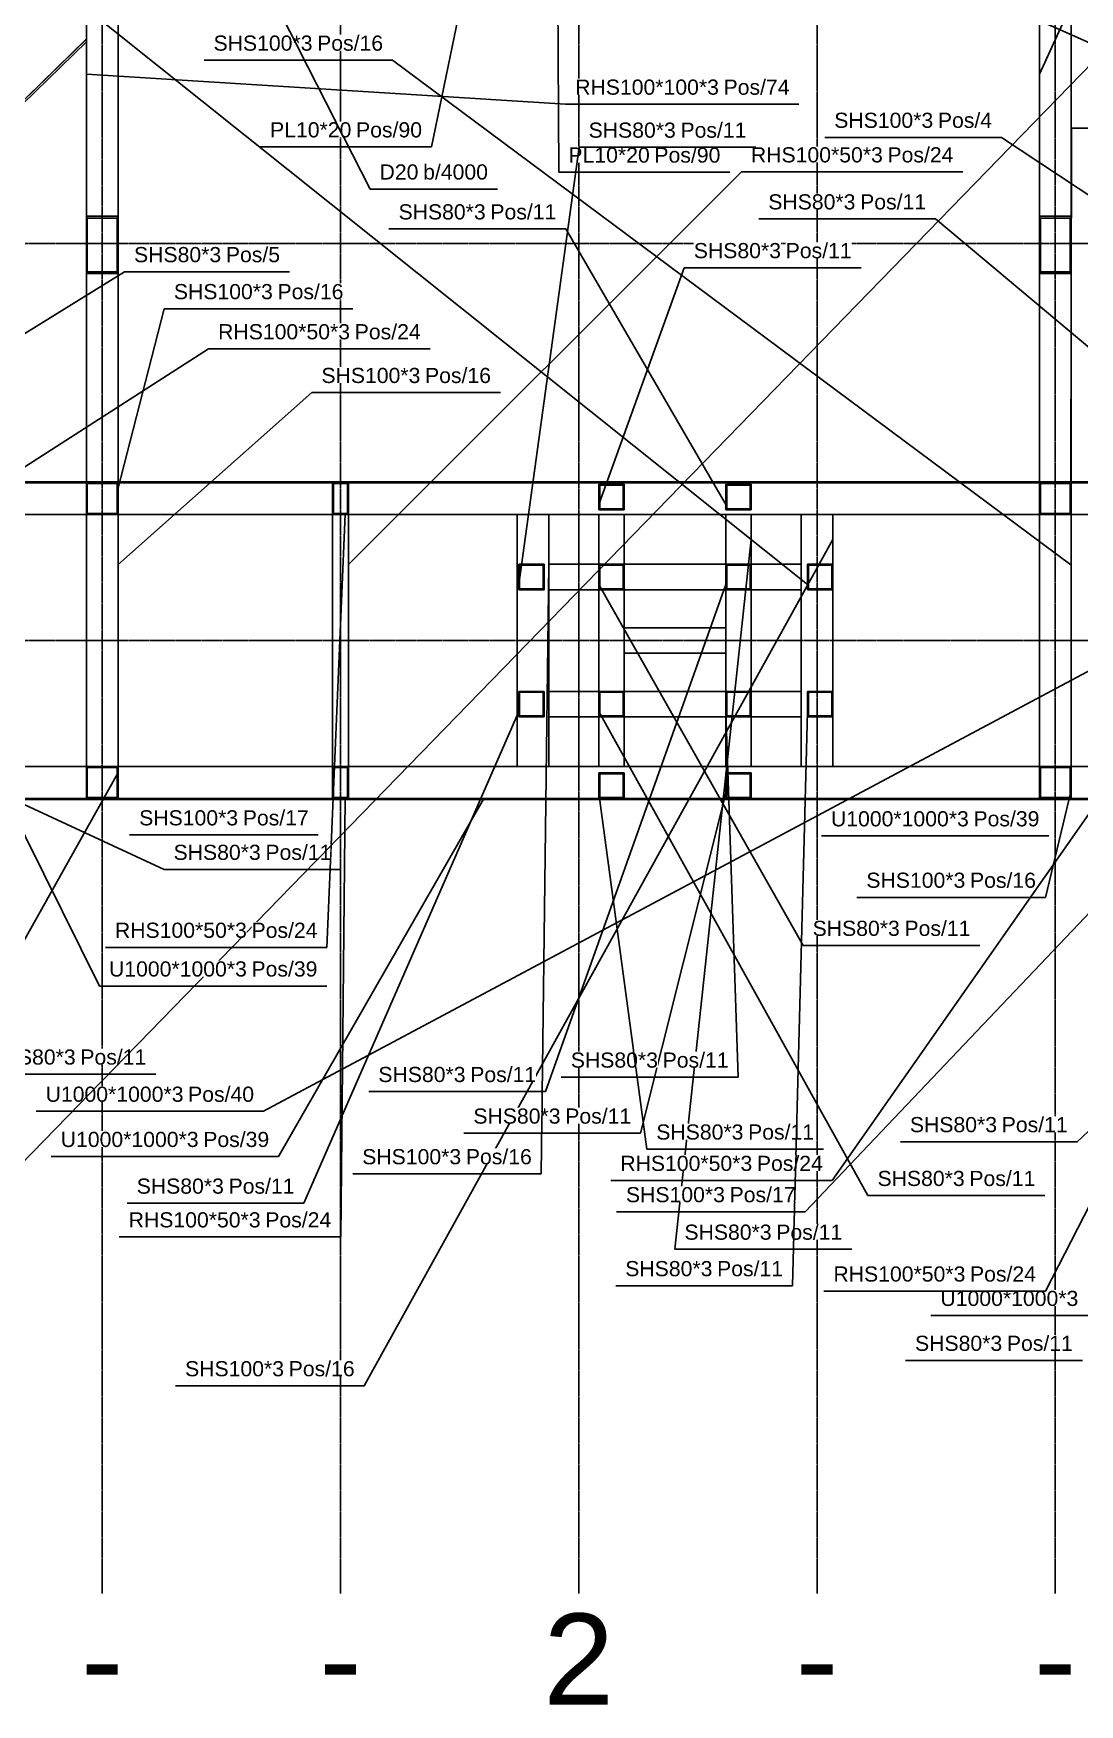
# Model space of a CAD drawing. Header units: millimetres. Extents: x -57554 to 16546, y 2142 to 98430.
# Drawn here: x -2151 to 1142, y 13468 to 18729 of the extents above; entities that cross this region are included whole.
import ezdxf

# ---------------------------------------------------------------- set-up
doc = ezdxf.new("R2010")
doc.units = ezdxf.units.MM
doc.linetypes.add('DXK_LINE_DOT3', pattern=[5.9187, 2.979, -0.9799, 0.9799, -0.9799])
doc.layers.add('S-Z2-A_TEXTUAL_ANNOTATION', color=7, linetype='Continuous')
doc.styles.add('Arial', font='ARIAL.TTF', dxfattribs={"height": 0.2})

msp = doc.modelspace()

# ---------------------------------------------------------------- linework, layer by layer
at = {"color": 1, "linetype": 'DXK_LINE_DOT3'}
for p, q in [((-1934.8, 13818), (-1934.8, 26818)), ((-1184.8, 13818), (-1184.8, 26818)), ((-434.8, 13818), (-434.8, 26818)), ((315.2, 13818), (315.2, 26818)), ((1065.2, 13818), (1065.2, 26818)), ((-6934.8, 18068), (15065.2, 18068)), ((-6934.8, 17318), (15065.2, 17318)), ((-6934.8, 16818), (15065.2, 16818)), ((-6934.8, 16318), (15065.2, 16318))]:
    msp.add_line(p, q, dxfattribs=at)
at = {"color": 2, "linetype": 'Continuous'}
for p, q in [((-1984.8, 18153.7), (-1984.8, 18758.2)), ((-1884.8, 18758.2), (-1884.8, 18153.7)), ((1015.2, 18153.7), (1015.2, 18758.2)), ((1115.2, 18758.2), (1115.2, 18153.7)), ((-3411.6, 17318), (-1984.8, 18712.4)), ((-3411.3, 17318), (-1984.8, 18711.7)), ((-3407.5, 17318), (-1984.8, 18702.7)), ((-1984.8, 17973.4), (-1984.8, 18153.7)), ((-1984.8, 18153.7), (-1884.8, 18153.7)), ((-1884.8, 17973.4), (-1884.8, 18153.7)), ((1015.2, 17973.4), (1015.2, 18153.7)), ((1015.2, 18153.7), (1115.2, 18153.7)), ((1115.2, 17973.4), (1115.2, 18153.7)), ((-1887.8, 18148.3), (-1981.8, 18148.3)), ((-1981.8, 18148.3), (-1981.8, 17978.8)), ((-1887.8, 17978.8), (-1887.8, 18148.3)), ((1112.2, 18148.3), (1018.2, 18148.3)), ((1018.2, 18148.3), (1018.2, 17978.8)), ((1112.2, 17978.8), (1112.2, 18148.3)), ((-1984.8, 17318), (-1984.8, 17973.4)), ((-1884.8, 17973.4), (-1984.8, 17973.4)), ((-1981.8, 17978.8), (-1887.8, 17978.8)), ((-1884.8, 17318), (-1884.8, 17973.4)), ((1015.2, 17318), (1015.2, 17973.4)), ((1115.2, 17973.4), (1015.2, 17973.4)), ((1018.2, 17978.8), (1112.2, 17978.8)), ((1115.2, 17318), (1115.2, 17973.4)), ((-3434.8, 17318), (-1934.8, 17318)), ((-3434.8, 17315), (-1934.8, 17315)), ((-1984.8, 17215), (-1984.8, 17315)), ((-1984.8, 17315), (-1884.8, 17315)), ((-1887.8, 17312), (-1981.8, 17312)), ((-1981.8, 17312), (-1981.8, 17218)), ((-1934.8, 17315), (-1934.8, 17318)), ((-1934.8, 17318), (-434.8, 17318)), ((-1934.8, 17315), (-1934.8, 17318)), ((-1934.8, 17315), (-434.8, 17315)), ((-1887.8, 17218), (-1887.8, 17312)), ((-1884.8, 17215), (-1884.8, 17315)), ((-1209.8, 17215), (-1209.8, 17315)), ((-1209.8, 17315), (-1159.8, 17315)), ((-1162.8, 17312), (-1206.8, 17312)), ((-1206.8, 17312), (-1206.8, 17218)), ((-1162.8, 17218), (-1162.8, 17312)), ((-1159.8, 17315), (-1159.8, 17215)), ((-434.8, 17315), (-434.8, 17318)), ((-434.8, 17318), (1065.2, 17318)), ((-434.8, 17315), (-434.8, 17318)), ((-434.8, 17315), (1065.2, 17315)), ((1015.2, 17215), (1015.2, 17315)), ((1015.2, 17315), (1115.2, 17315)), ((1112.2, 17312), (1018.2, 17312)), ((1018.2, 17312), (1018.2, 17218)), ((1065.2, 17315), (1065.2, 17318)), ((1065.2, 17318), (2565.2, 17318)), ((1065.2, 17315), (1065.2, 17318)), ((1065.2, 17315), (2565.2, 17315)), ((1112.2, 17218), (1112.2, 17312)), ((1115.2, 17215), (1115.2, 17315)), ((-371.8, 17230), (-371.8, 17310)), ((-371.8, 17310), (-291.8, 17310)), ((-294.8, 17307), (-368.8, 17307)), ((-368.8, 17307), (-368.8, 17233)), ((-294.8, 17233), (-294.8, 17307)), ((-291.8, 17230), (-291.8, 17310)), ((28.2, 17230), (28.2, 17310)), ((28.2, 17310), (108.2, 17310)), ((105.2, 17307), (31.2, 17307)), ((31.2, 17307), (31.2, 17233)), ((105.2, 17233), (105.2, 17307)), ((108.2, 17230), (108.2, 17310)), ((-2659.8, 17215), (-1984.8, 17215)), ((-1984.8, 16421), (-1984.8, 17215)), ((-1884.8, 17215), (-1984.8, 17215)), ((-1981.8, 17218), (-1887.8, 17218)), ((-1884.8, 16421), (-1884.8, 17215)), ((-1884.8, 17215), (-1209.8, 17215)), ((-1209.8, 16421), (-1209.8, 17215)), ((-1209.8, 17215), (-1159.8, 17215)), ((-1206.8, 17218), (-1162.8, 17218)), ((-1159.8, 16421), (-1159.8, 17215)), ((-1159.8, 17215), (1015.2, 17215)), ((-528.8, 17215), (-628.8, 17215)), ((-628.8, 17215), (-628.8, 16421)), ((-528.8, 17215), (-528.8, 16421)), ((-434.8, 17058), (-434.8, 17215)), ((-434.8, 17058), (-434.8, 17215)), ((-291.8, 17230), (-371.8, 17230)), ((-371.8, 17058), (-371.8, 17215)), ((-371.8, 17215), (-291.8, 17215)), ((-368.8, 17233), (-294.8, 17233)), ((-291.8, 17058), (-291.8, 17215)), ((108.2, 17230), (28.2, 17230)), ((28.2, 17058), (28.2, 17215)), ((28.2, 17215), (108.2, 17215)), ((31.2, 17233), (105.2, 17233)), ((108.2, 17058), (108.2, 17215)), ((365.2, 17215), (265.2, 17215)), ((265.2, 17215), (265.2, 16421)), ((365.2, 17058), (365.2, 17215)), ((1015.2, 16421), (1015.2, 17215)), ((1115.2, 17215), (1015.2, 17215)), ((1018.2, 17218), (1112.2, 17218)), ((1115.2, 16421), (1115.2, 17215)), ((1115.2, 17215), (1790.2, 17215)), ((-623.8, 16978), (-623.8, 17058)), ((-623.8, 17058), (-543.8, 17058)), ((-546.8, 17055), (-620.8, 17055)), ((-620.8, 17055), (-620.8, 16981)), ((-546.8, 16981), (-546.8, 17055)), ((-543.8, 16978), (-543.8, 17058)), ((-528.8, 17058), (-528.8, 16978)), ((-528.8, 17058), (-371.8, 17058)), ((-371.8, 16978), (-371.8, 17058)), ((-371.8, 17058), (-291.8, 17058)), ((-294.8, 17055), (-368.8, 17055)), ((-368.8, 17055), (-368.8, 16981)), ((-294.8, 16981), (-294.8, 17055)), ((-291.8, 16978), (-291.8, 17058)), ((-291.8, 17058), (28.2, 17058)), ((28.2, 16978), (28.2, 17058)), ((28.2, 17058), (108.2, 17058)), ((105.2, 17055), (31.2, 17055)), ((31.2, 17055), (31.2, 16981)), ((105.2, 16981), (105.2, 17055)), ((108.2, 16978), (108.2, 17058)), ((108.2, 17058), (265.2, 17058)), ((265.2, 17058), (265.2, 16978)), ((285.2, 16978), (285.2, 17058)), ((285.2, 17058), (365.2, 17058)), ((362.2, 17055), (288.2, 17055)), ((288.2, 17055), (288.2, 16981)), ((362.2, 16981), (362.2, 17055)), ((365.2, 16978), (365.2, 17058)), ((-543.8, 16978), (-623.8, 16978)), ((-620.8, 16981), (-546.8, 16981)), ((-528.8, 16978), (-371.8, 16978)), ((-434.8, 16658), (-434.8, 16978)), ((-434.8, 16658), (-434.8, 16978)), ((-371.8, 16658), (-371.8, 16978)), ((-291.8, 16978), (-371.8, 16978)), ((-368.8, 16981), (-294.8, 16981)), ((-291.8, 16658), (-291.8, 16978)), ((-291.8, 16978), (28.2, 16978)), ((28.2, 16658), (28.2, 16978)), ((108.2, 16978), (28.2, 16978)), ((31.2, 16981), (105.2, 16981)), ((108.2, 16658), (108.2, 16978)), ((108.2, 16978), (265.2, 16978)), ((365.2, 16978), (285.2, 16978)), ((288.2, 16981), (362.2, 16981)), ((365.2, 16658), (365.2, 16978)), ((28.2, 16858), (-291.8, 16858)), ((-291.8, 16778), (-291.8, 16858)), ((28.2, 16778), (28.2, 16858)), ((28.2, 16778), (-291.8, 16778)), ((-623.8, 16578), (-623.8, 16658)), ((-623.8, 16658), (-543.8, 16658)), ((-546.8, 16655), (-620.8, 16655)), ((-620.8, 16655), (-620.8, 16581)), ((-546.8, 16581), (-546.8, 16655)), ((-543.8, 16578), (-543.8, 16658)), ((-528.8, 16658), (-528.8, 16578)), ((-528.8, 16658), (-371.8, 16658)), ((-371.8, 16578), (-371.8, 16658)), ((-371.8, 16658), (-291.8, 16658)), ((-294.8, 16655), (-368.8, 16655)), ((-368.8, 16655), (-368.8, 16581)), ((-294.8, 16581), (-294.8, 16655)), ((-291.8, 16578), (-291.8, 16658)), ((-291.8, 16658), (28.2, 16658)), ((28.2, 16578), (28.2, 16658)), ((28.2, 16658), (108.2, 16658)), ((105.2, 16655), (31.2, 16655)), ((31.2, 16655), (31.2, 16581)), ((105.2, 16581), (105.2, 16655)), ((108.2, 16578), (108.2, 16658)), ((108.2, 16658), (265.2, 16658)), ((265.2, 16658), (265.2, 16578)), ((285.2, 16578), (285.2, 16658)), ((285.2, 16658), (365.2, 16658)), ((362.2, 16655), (288.2, 16655)), ((288.2, 16655), (288.2, 16581)), ((362.2, 16581), (362.2, 16655)), ((365.2, 16578), (365.2, 16658)), ((-543.8, 16578), (-623.8, 16578)), ((-620.8, 16581), (-546.8, 16581)), ((-528.8, 16578), (-371.8, 16578)), ((-434.8, 16421), (-434.8, 16578)), ((-434.8, 16421), (-434.8, 16578)), ((-291.8, 16578), (-371.8, 16578)), ((-371.8, 16421), (-371.8, 16578)), ((-368.8, 16581), (-294.8, 16581)), ((-291.8, 16421), (-291.8, 16578)), ((-291.8, 16578), (28.2, 16578)), ((108.2, 16578), (28.2, 16578)), ((28.2, 16421), (28.2, 16578)), ((31.2, 16581), (105.2, 16581)), ((108.2, 16578), (265.2, 16578)), ((108.2, 16421), (108.2, 16578)), ((365.2, 16578), (285.2, 16578)), ((288.2, 16581), (362.2, 16581)), ((365.2, 16421), (365.2, 16578)), ((-2659.8, 16421), (-1984.8, 16421)), ((-1984.8, 16321), (-1984.8, 16421)), ((-1984.8, 16421), (-1884.8, 16421)), ((-1887.8, 16418), (-1981.8, 16418)), ((-1981.8, 16418), (-1981.8, 16324)), ((-1887.8, 16324), (-1887.8, 16418)), ((-1884.8, 16321), (-1884.8, 16421)), ((-1884.8, 16421), (-1209.8, 16421)), ((-1209.8, 16321), (-1209.8, 16421)), ((-1209.8, 16421), (-1159.8, 16421)), ((-1162.8, 16418), (-1206.8, 16418)), ((-1206.8, 16418), (-1206.8, 16324)), ((-1162.8, 16324), (-1162.8, 16418)), ((-1159.8, 16421), (-1159.8, 16321)), ((-1159.8, 16421), (1015.2, 16421)), ((-528.8, 16421), (-628.8, 16421)), ((-371.8, 16421), (-291.8, 16421)), ((28.2, 16421), (108.2, 16421)), ((265.2, 16421), (365.2, 16421)), ((1015.2, 16321), (1015.2, 16421)), ((1015.2, 16421), (1115.2, 16421)), ((1112.2, 16418), (1018.2, 16418)), ((1018.2, 16418), (1018.2, 16324)), ((1112.2, 16324), (1112.2, 16418)), ((1115.2, 16321), (1115.2, 16421)), ((1115.2, 16421), (1790.2, 16421)), ((-371.8, 16321), (-371.8, 16401)), ((-371.8, 16401), (-291.8, 16401)), ((-294.8, 16398), (-368.8, 16398)), ((-368.8, 16398), (-368.8, 16324)), ((-294.8, 16324), (-294.8, 16398)), ((-291.8, 16321), (-291.8, 16401)), ((28.2, 16321), (28.2, 16401)), ((28.2, 16401), (108.2, 16401)), ((105.2, 16398), (31.2, 16398)), ((31.2, 16398), (31.2, 16324)), ((105.2, 16324), (105.2, 16398)), ((108.2, 16321), (108.2, 16401)), ((-3434.8, 16321), (-1934.8, 16321)), ((-3434.8, 16318), (-1934.8, 16318)), ((-1884.8, 16321), (-1984.8, 16321)), ((-1981.8, 16324), (-1887.8, 16324)), ((-1934.8, 16321), (-434.8, 16321)), ((-1934.8, 16318), (-1934.8, 16321)), ((-1934.8, 16318), (-1934.8, 16321)), ((-1934.8, 16318), (-434.8, 16318)), ((-1209.8, 16321), (-1159.8, 16321)), ((-1206.8, 16324), (-1162.8, 16324)), ((-434.8, 16321), (1065.2, 16321)), ((-434.8, 16318), (-434.8, 16321)), ((-434.8, 16318), (-434.8, 16321)), ((-434.8, 16318), (1065.2, 16318)), ((-291.8, 16321), (-371.8, 16321)), ((-368.8, 16324), (-294.8, 16324)), ((108.2, 16321), (28.2, 16321)), ((31.2, 16324), (105.2, 16324)), ((1115.2, 16321), (1015.2, 16321)), ((1018.2, 16324), (1112.2, 16324)), ((1065.2, 16321), (2565.2, 16321)), ((1065.2, 16318), (1065.2, 16321)), ((1065.2, 16318), (1065.2, 16321)), ((1065.2, 16318), (2565.2, 16318))]:
    msp.add_line(p, q, dxfattribs=at)
at = {"layer": 'S-Z2-A_TEXTUAL_ANNOTATION'}
for p, q in [((-508.9, 20169.7), (-497.2, 18292.7)), ((-530.1, 20148.5), (-898.3, 18372.1)), ((1015.6, 18600.8), (1406.4, 19462.9)), ((-1614.4, 18645.1), (-1020.8, 18645.1)), ((-1984.4, 18600.8), (-476, 18506.5)), ((-476, 18506.5), (258.5, 18506.5)), ((1114.7, 17294.7), (1116, 18431.2)), ((1116, 18431.2), (1709.6, 18431.2)), ((-1436.4, 18372.1), (-898.3, 18372.1)), ((339.5, 18402.1), (896.1, 18402.1)), ((2568.6, 17294.7), (896.1, 18402.1)), ((-497.2, 18292.7), (40.9, 18292.7)), ((77.1, 18293.4), (774.5, 18293.4)), ((-1091.8, 18239.4), (-690.8, 18239.4)), ((-1032.1, 18113.8), (-475.5, 18113.8)), ((28.6, 17246.3), (-475.5, 18113.8)), ((131.8, 18145.3), (688.3, 18145.3)), ((2062.6, 16994.3), (688.3, 18145.3)), ((-3356.4, 17057.5), (-1864.7, 17979.2)), ((-1864.7, 17979.2), (-1345.2, 17979.2)), ((-371.4, 17246.3), (-102.6, 17991.8)), ((-102.6, 17991.8), (454, 17991.8)), ((-1885.3, 17294.7), (-1739.3, 17862.7)), ((-1739.3, 17862.7), (-1145.7, 17862.7)), ((-2660.3, 17055.9), (-1600, 17736.4)), ((-1600, 17736.4), (-902.5, 17736.4)), ((-1885.3, 17055.9), (-1274.8, 17598.8)), ((-1274.8, 17598.8), (-681.2, 17598.8)), ((364.7, 17136.3), (-1110.3, 14471.6)), ((-3774.4, 17041.7), (-1740.2, 16097.4)), ((-371.4, 16994.3), (271.4, 15858.1)), ((2573.6, 16594.3), (1134, 15240.1)), ((-1885.3, 16400.7), (-2405, 15475.3)), ((-2235.1, 16318.5), (-1943.5, 15730.2)), ((-1170.1, 16321.5), (-1184.2, 14940.3)), ((28.6, 16337.3), (-239.9, 15267)), ((-1848.5, 16206), (-1254.8, 16206)), ((329.1, 16203), (1045.2, 16203)), ((-1740.2, 16097.4), (-1183.6, 16097.4)), ((440.6, 16009.5), (1034.2, 16009.5)), ((-1924.8, 15852), (-1227.4, 15852)), ((271.4, 15858.1), (828, 15858.1)), ((-1943.5, 15730.2), (-1227.5, 15730.2)), ((-2322.8, 15452.9), (-1766.2, 15452.9)), ((-489.8, 15443.3), (66.8, 15443.3)), ((-1095.6, 15398), (-539, 15398)), ((-2143, 15335.8), (-1427, 15335.8)), ((-796.5, 15267), (-239.9, 15267)), ((577.5, 15240.1), (1134, 15240.1)), ((-2095.4, 15193.5), (-1379.4, 15193.5)), ((-1146.4, 15139.1), (-552.8, 15139.1)), ((475.7, 15070.7), (1032.3, 15070.7)), ((-316.2, 15019.6), (277.5, 15019.6)), ((-1881.6, 14940.3), (-1184.2, 14940.3)), ((-132.1, 14901.5), (424.4, 14901.5)), ((-318.4, 14786.7), (238.1, 14786.7)), ((673.8, 14693), (1389.9, 14693)), ((593.8, 14551.6), (1150.4, 14551.6)), ((-1704, 14471.6), (-1110.3, 14471.6))]:
    msp.add_line(p, q, dxfattribs=at)

# ---------------------------------------------------------------- texts
at = {"color": 5, "linetype": 'Continuous', "style": 'Arial'}
for s, p in [('2', (-546, 13468)), ('-', (-2001.5, 13468)), ('-', (-1251.5, 13468)), ('-', (248.5, 13468)), ('-', (998.5, 13468))]:
    msp.add_text(s, height=286.5, dxfattribs=at).set_placement(p)

# ---------------------------------------------------------------- wipeouts: each hides what was drawn before it
for points in [[(680.7, 18432.1), (680.7, 18482.1), (369.5, 18482.1), (369.5, 18432.1)], [(-1398.1, 17892.7), (-1398.1, 17942.7), (-1709.3, 17942.7), (-1709.3, 17892.7)], [(-1436, 16127.4), (-1436, 16177.4), (-1710.2, 16177.4), (-1710.2, 16127.4)], [(881.6, 15270.1), (881.6, 15320.1), (607.5, 15320.1), (607.5, 15270.1)], [(779.8, 15100.7), (779.8, 15150.7), (505.7, 15150.7), (505.7, 15100.7)], [(-1436.6, 14970.3), (-1436.6, 15020.3), (-1851.6, 15020.3), (-1851.6, 14970.3)], [(897.9, 14581.6), (897.9, 14631.6), (623.8, 14631.6), (623.8, 14581.6)], [(-1362.8, 14501.6), (-1362.8, 14551.6), (-1674, 14551.6), (-1674, 14501.6)]]:
    msp.add_wipeout(points).dxf.layer = 'S-Z2-A_TEXTUAL_ANNOTATION'

# ---------------------------------------------------------------- next in the draw order: wipeouts: each hides what was drawn before it
for points in [[(866.1, 18432.1), (866.1, 18482.1), (695.7, 18482.1), (695.7, 18432.1)], [(522, 18323.4), (522, 18373.4), (107.1, 18373.4), (107.1, 18323.4)], [(-1560.6, 18009.2), (-1560.6, 18059.2), (-1834.7, 18059.2), (-1834.7, 18009.2)], [(-1155, 17766.4), (-1155, 17816.4), (-1570, 17816.4), (-1570, 17766.4)], [(-1213.6, 16127.4), (-1213.6, 16177.4), (-1421, 16177.4), (-1421, 16127.4)], [(-2018.7, 15482.9), (-2018.7, 15532.9), (-2292.8, 15532.9), (-2292.8, 15482.9)], [(-1679.5, 15365.8), (-1679.5, 15415.8), (-2113, 15415.8), (-2113, 15365.8)], [(-492.3, 15297), (-492.3, 15347), (-766.5, 15347), (-766.5, 15297)], [(1104, 15270.1), (1104, 15320.1), (896.6, 15320.1), (896.6, 15270.1)], [(-1631.8, 15223.5), (-1631.8, 15273.5), (-2065.4, 15273.5), (-2065.4, 15223.5)], [(1002.3, 15100.7), (1002.3, 15150.7), (794.8, 15150.7), (794.8, 15100.7)], [(-1214.2, 14970.3), (-1214.2, 15020.3), (-1421.6, 15020.3), (-1421.6, 14970.3)], [(172, 14931.5), (172, 14981.5), (-102.1, 14981.5), (-102.1, 14931.5)], [(1137.4, 14723), (1137.4, 14773), (703.8, 14773), (703.8, 14723)], [(1120.4, 14581.6), (1120.4, 14631.6), (912.9, 14631.6), (912.9, 14581.6)], [(-1140.3, 14501.6), (-1140.3, 14551.6), (-1347.8, 14551.6), (-1347.8, 14501.6)]]:
    msp.add_wipeout(points).dxf.layer = 'S-Z2-A_TEXTUAL_ANNOTATION'

# ---------------------------------------------------------------- next in the draw order: linework, layer by layer
at = {"layer": 'S-Z2-A_TEXTUAL_ANNOTATION'}
for p, q in [((-1170.1, 17215.5), (-1227.4, 15852)), ((107.7, 17136.3), (-132.1, 14901.5)), ((-735.1, 16318.5), (-1379.4, 15193.5)), ((-1856.2, 15046.5), (-1299.7, 15046.5)), ((336.9, 14769.8), (1034.3, 14769.8))]:
    msp.add_line(p, q, dxfattribs=at)

# ---------------------------------------------------------------- next in the draw order: texts
at = {"layer": 'S-Z2-A_TEXTUAL_ANNOTATION', "style": 'Arial'}
for s, height, p in [('SHS100*3', 47.75, (369.5, 18432.1)), ('Pos/4', 47.75, (695.7, 18432.1)), ('SHS80*3', 47.75, (-1710.2, 16127.4)), ('Pos/11', 47.75, (-1421, 16127.4)), ('SHS80*3', 47.75, (607.5, 15270.1)), ('Pos/11', 47.75, (896.6, 15270.1)), ('SHS80*3', 47.75, (505.7, 15100.7)), ('Pos/11', 47.75, (794.8, 15100.7)), ('RHS100*50*3', 47.754, (-1851.6, 14970.3)), ('Pos/24', 47.75, (-1421.6, 14970.3)), ('U1000*1000*3', 47.754, (703.8, 14723)), ('SHS80*3', 47.75, (623.8, 14581.6)), ('Pos/11', 47.75, (912.9, 14581.6)), ('SHS100*3', 47.75, (-1674, 14501.6)), ('Pos/16', 47.75, (-1347.8, 14501.6))]:
    msp.add_text(s, height=height, dxfattribs=at).set_placement(p)

# ---------------------------------------------------------------- next in the draw order: wipeouts: each hides what was drawn before it
for points in [[(744.5, 18323.4), (744.5, 18373.4), (537, 18373.4), (537, 18323.4)], [(-1375.2, 18009.2), (-1375.2, 18059.2), (-1545.6, 18059.2), (-1545.6, 18009.2)], [(-932.5, 17766.4), (-932.5, 17816.4), (-1140, 17816.4), (-1140, 17766.4)], [(-1796.2, 15482.9), (-1796.2, 15532.9), (-2003.7, 15532.9), (-2003.7, 15482.9)], [(-1457, 15365.8), (-1457, 15415.8), (-1664.5, 15415.8), (-1664.5, 15365.8)], [(-269.9, 15297), (-269.9, 15347), (-477.3, 15347), (-477.3, 15297)], [(-1409.4, 15223.5), (-1409.4, 15273.5), (-1616.8, 15273.5), (-1616.8, 15223.5)], [(394.4, 14931.5), (394.4, 14981.5), (187, 14981.5), (187, 14931.5)]]:
    msp.add_wipeout(points).dxf.layer = 'S-Z2-A_TEXTUAL_ANNOTATION'

# ---------------------------------------------------------------- next in the draw order: linework, layer by layer
at = {"layer": 'S-Z2-A_TEXTUAL_ANNOTATION'}
for p, q in [((1114.7, 17055.9), (-1020.8, 18645.1)), ((-1160.3, 17055.9), (77.1, 18293.4)), ((2565.5, 17467.8), (-1427, 15335.8)), ((-371.4, 16594.3), (475.7, 15070.7))]:
    msp.add_line(p, q, dxfattribs=at)

# ---------------------------------------------------------------- next in the draw order: texts
at = {"layer": 'S-Z2-A_TEXTUAL_ANNOTATION', "style": 'Arial'}
for s, height, p in [('RHS100*50*3', 47.754, (107.1, 18323.4)), ('Pos/24', 47.75, (537, 18323.4)), ('SHS80*3', 47.75, (-1834.7, 18009.2)), ('Pos/5', 47.75, (-1545.6, 18009.2)), ('RHS100*50*3', 47.754, (-1570, 17766.4)), ('Pos/24', 47.75, (-1140, 17766.4)), ('SHS80*3', 47.75, (-2292.8, 15482.9)), ('Pos/11', 47.75, (-2003.7, 15482.9)), ('Pos/40', 47.75, (-1664.5, 15365.8)), ('U1000*1000*3', 47.754, (-2113, 15365.8)), ('SHS80*3', 47.75, (-766.5, 15297)), ('Pos/11', 47.75, (-477.3, 15297)), ('U1000*1000*3', 47.754, (-2065.4, 15223.5)), ('Pos/39', 47.75, (-1616.8, 15223.5)), ('SHS80*3', 47.75, (-102.1, 14931.5)), ('Pos/11', 47.75, (187, 14931.5))]:
    msp.add_text(s, height=height, dxfattribs=at).set_placement(p)

# ---------------------------------------------------------------- next in the draw order: wipeouts: each hides what was drawn before it
msp.add_wipeout([(-1175.7, 17892.7), (-1175.7, 17942.7), (-1383.1, 17942.7), (-1383.1, 17892.7)]).dxf.layer = 'S-Z2-A_TEXTUAL_ANNOTATION'

# ---------------------------------------------------------------- next in the draw order: linework, layer by layer
at = {"layer": 'S-Z2-A_TEXTUAL_ANNOTATION'}
msp.add_line((1405.4, 18867.5), (-2483.6, 14868.5), dxfattribs=at)

# ---------------------------------------------------------------- next in the draw order: texts
at = {"layer": 'S-Z2-A_TEXTUAL_ANNOTATION', "style": 'Arial'}
for s, p in [('Pos/16', (-1383.1, 17892.7)), ('SHS100*3', (-1709.3, 17892.7))]:
    msp.add_text(s, height=47.75, dxfattribs=at).set_placement(p)

# ---------------------------------------------------------------- next in the draw order: wipeouts: each hides what was drawn before it
for points in [[(-1273.3, 18675.1), (-1273.3, 18725.1), (-1584.4, 18725.1), (-1584.4, 18675.1)], [(6, 18536.5), (6, 18586.5), (-446, 18586.5), (-446, 18536.5)], [(-1150.8, 18402.1), (-1150.8, 18452.1), (-1406.4, 18452.1), (-1406.4, 18402.1)], [(-129.6, 18401.1), (-129.6, 18451.1), (-403.7, 18451.1), (-403.7, 18401.1)], [(-211.6, 18322.7), (-211.6, 18372.7), (-467.2, 18372.7), (-467.2, 18322.7)], [(435.9, 18175.3), (435.9, 18225.3), (161.8, 18225.3), (161.8, 18175.3)], [(-728, 18143.8), (-728, 18193.8), (-1002.1, 18193.8), (-1002.1, 18143.8)], [(201.6, 18021.8), (201.6, 18071.8), (-72.6, 18071.8), (-72.6, 18021.8)], [(-933.7, 17628.8), (-933.7, 17678.8), (-1244.8, 17678.8), (-1244.8, 17628.8)], [(-1507.3, 16236), (-1507.3, 16286), (-1818.5, 16286), (-1818.5, 16236)], [(792.7, 16233), (792.7, 16283), (359.1, 16283), (359.1, 16233)], [(781.8, 16039.5), (781.8, 16089.5), (470.6, 16089.5), (470.6, 16039.5)], [(-1479.8, 15882), (-1479.8, 15932), (-1894.8, 15932), (-1894.8, 15882)], [(-1480, 15760.2), (-1480, 15810.2), (-1913.5, 15810.2), (-1913.5, 15760.2)], [(-185.7, 15473.3), (-185.7, 15523.3), (-459.8, 15523.3), (-459.8, 15473.3)], [(-791.4, 15428), (-791.4, 15478), (-1065.6, 15478), (-1065.6, 15428)], [(83.3, 15246.8), (83.3, 15296.8), (-190.8, 15296.8), (-190.8, 15246.8)], [(110.9, 15148.1), (110.9, 15198.1), (-304, 15198.1), (-304, 15148.1)], [(-1552.1, 15076.5), (-1552.1, 15126.5), (-1826.2, 15126.5), (-1826.2, 15076.5)], [(25, 15049.6), (25, 15099.6), (-286.2, 15099.6), (-286.2, 15049.6)], [(-14.3, 14816.7), (-14.3, 14866.7), (-288.4, 14866.7), (-288.4, 14816.7)], [(781.8, 14799.8), (781.8, 14849.8), (366.9, 14849.8), (366.9, 14799.8)]]:
    msp.add_wipeout(points).dxf.layer = 'S-Z2-A_TEXTUAL_ANNOTATION'

# ---------------------------------------------------------------- next in the draw order: linework, layer by layer
at = {"layer": 'S-Z2-A_TEXTUAL_ANNOTATION'}
for p, q in [((-623.4, 16994.3), (-433.7, 18371.1)), ((-371.4, 16337.3), (-220.8, 15216.8))]:
    msp.add_line(p, q, dxfattribs=at)

# ---------------------------------------------------------------- next in the draw order: wipeouts: each hides what was drawn before it
for points in [[(-1050.8, 18675.1), (-1050.8, 18725.1), (-1258.3, 18725.1), (-1258.3, 18675.1)], [(228.5, 18536.5), (228.5, 18586.5), (21, 18586.5), (21, 18536.5)], [(-928.3, 18402.1), (-928.3, 18452.1), (-1135.8, 18452.1), (-1135.8, 18402.1)], [(92.9, 18401.1), (92.9, 18451.1), (-114.6, 18451.1), (-114.6, 18401.1)], [(10.9, 18322.7), (10.9, 18372.7), (-196.6, 18372.7), (-196.6, 18322.7)], [(658.3, 18175.3), (658.3, 18225.3), (450.9, 18225.3), (450.9, 18175.3)], [(424, 18021.8), (424, 18071.8), (216.6, 18071.8), (216.6, 18021.8)], [(-711.2, 17628.8), (-711.2, 17678.8), (-918.7, 17678.8), (-918.7, 17628.8)], [(-1284.8, 16236), (-1284.8, 16286), (-1492.3, 16286), (-1492.3, 16236)], [(1015.2, 16233), (1015.2, 16283), (807.7, 16283), (807.7, 16233)], [(1004.2, 16039.5), (1004.2, 16089.5), (796.8, 16089.5), (796.8, 16039.5)], [(-1257.4, 15882), (-1257.4, 15932), (-1464.8, 15932), (-1464.8, 15882)], [(-1257.5, 15760.2), (-1257.5, 15810.2), (-1465, 15810.2), (-1465, 15760.2)], [(36.8, 15473.3), (36.8, 15523.3), (-170.7, 15523.3), (-170.7, 15473.3)], [(-569, 15428), (-569, 15478), (-776.4, 15478), (-776.4, 15428)], [(-1329.7, 15076.5), (-1329.7, 15126.5), (-1537.1, 15126.5), (-1537.1, 15076.5)], [(247.5, 15049.6), (247.5, 15099.6), (40, 15099.6), (40, 15049.6)], [(208.1, 14816.7), (208.1, 14866.7), (0.7, 14866.7), (0.7, 14816.7)], [(1004.3, 14799.8), (1004.3, 14849.8), (796.8, 14849.8), (796.8, 14799.8)]]:
    msp.add_wipeout(points).dxf.layer = 'S-Z2-A_TEXTUAL_ANNOTATION'

# ---------------------------------------------------------------- next in the draw order: linework, layer by layer
for p, q in [((-1566.8, 19172.1), (-1091.8, 18239.4)), ((2568.6, 18079.7), (535.9, 18983.2)), ((-433.7, 18371.1), (122.9, 18371.1)), ((2363.4, 17215.5), (277.5, 15019.6)), ((1829.9, 17215.5), (363.4, 15118.1)), ((-529.3, 17055.9), (-552.8, 15139.1)), ((28.6, 16994.3), (-539, 15398)), ((-623.4, 16594.3), (-1299.7, 15046.5)), ((28.6, 16594.3), (66.8, 15443.3)), ((1114.7, 16341.3), (1034.2, 16009.5)), ((1829.9, 16321.5), (1034.3, 14769.8)), ((-334, 15118.1), (363.4, 15118.1))]:
    msp.add_line(p, q, dxfattribs=at)

# ---------------------------------------------------------------- next in the draw order: texts
at = {"layer": 'S-Z2-A_TEXTUAL_ANNOTATION', "style": 'Arial'}
for s, height, p in [('SHS100*3', 47.75, (-1584.4, 18675.1)), ('Pos/16', 47.75, (-1258.3, 18675.1)), ('RHS100*100*3', 47.754, (-446, 18536.5)), ('Pos/74', 47.75, (21, 18536.5)), ('PL10*20', 47.75, (-1406.4, 18402.1)), ('Pos/90', 47.75, (-1135.8, 18402.1)), ('SHS80*3', 47.75, (-403.7, 18401.1)), ('Pos/11', 47.75, (-114.6, 18401.1)), ('PL10*20', 47.75, (-467.2, 18322.7)), ('Pos/90', 47.75, (-196.6, 18322.7)), ('SHS80*3', 47.75, (161.8, 18175.3)), ('Pos/11', 47.75, (450.9, 18175.3)), ('SHS80*3', 47.75, (-72.6, 18021.8)), ('Pos/11', 47.75, (216.6, 18021.8)), ('Pos/16', 47.75, (-918.7, 17628.8)), ('SHS100*3', 47.75, (-1244.8, 17628.8)), ('SHS100*3', 47.75, (-1818.5, 16236)), ('Pos/17', 47.75, (-1492.3, 16236)), ('U1000*1000*3', 47.754, (359.1, 16233)), ('Pos/39', 47.75, (807.7, 16233)), ('SHS100*3', 47.75, (470.6, 16039.5)), ('Pos/16', 47.75, (796.8, 16039.5)), ('RHS100*50*3', 47.754, (-1894.8, 15882)), ('Pos/24', 47.75, (-1464.8, 15882)), ('U1000*1000*3', 47.754, (-1913.5, 15760.2)), ('Pos/39', 47.75, (-1465, 15760.2)), ('SHS80*3', 47.75, (-459.8, 15473.3)), ('Pos/11', 47.75, (-170.7, 15473.3)), ('SHS80*3', 47.75, (-1065.6, 15428)), ('Pos/11', 47.75, (-776.4, 15428)), ('SHS80*3', 47.75, (-1826.2, 15076.5)), ('Pos/11', 47.75, (-1537.1, 15076.5)), ('SHS100*3', 47.75, (-286.2, 15049.6)), ('Pos/17', 47.75, (40, 15049.6)), ('SHS80*3', 47.75, (-288.4, 14816.7)), ('Pos/11', 47.75, (0.7, 14816.7)), ('RHS100*50*3', 47.754, (366.9, 14799.8)), ('Pos/24', 47.75, (796.8, 14799.8))]:
    msp.add_text(s, height=height, dxfattribs=at).set_placement(p)

# ---------------------------------------------------------------- next in the draw order: wipeouts: each hides what was drawn before it
msp.add_wipeout([(-505.5, 18143.8), (-505.5, 18193.8), (-713, 18193.8), (-713, 18143.8)]).dxf.layer = 'S-Z2-A_TEXTUAL_ANNOTATION'

# ---------------------------------------------------------------- next in the draw order: linework, layer by layer
at = {"layer": 'S-Z2-A_TEXTUAL_ANNOTATION'}
msp.add_line((285.6, 16994.3), (-2199.7, 18979.8), dxfattribs=at)

# ---------------------------------------------------------------- next in the draw order: texts
at = {"layer": 'S-Z2-A_TEXTUAL_ANNOTATION', "style": 'Arial'}
for s, p in [('SHS80*3', (-1002.1, 18143.8)), ('Pos/11', (-713, 18143.8))]:
    msp.add_text(s, height=47.75, dxfattribs=at).set_placement(p)

# ---------------------------------------------------------------- next in the draw order: wipeouts: each hides what was drawn before it
for points in [[(575.5, 15888.1), (575.5, 15938.1), (301.4, 15938.1), (301.4, 15888.1)], [(305.8, 15246.8), (305.8, 15296.8), (98.3, 15296.8), (98.3, 15246.8)], [(-805.2, 15169.1), (-805.2, 15219.1), (-1116.4, 15219.1), (-1116.4, 15169.1)], [(333.4, 15148.1), (333.4, 15198.1), (125.9, 15198.1), (125.9, 15148.1)]]:
    msp.add_wipeout(points).dxf.layer = 'S-Z2-A_TEXTUAL_ANNOTATION'

# ---------------------------------------------------------------- next in the draw order: linework, layer by layer
at = {"layer": 'S-Z2-A_TEXTUAL_ANNOTATION'}
for p, q in [((285.6, 16594.3), (238.1, 14786.7)), ((-220.8, 15216.8), (335.8, 15216.8))]:
    msp.add_line(p, q, dxfattribs=at)

# ---------------------------------------------------------------- next in the draw order: texts
at = {"layer": 'S-Z2-A_TEXTUAL_ANNOTATION', "style": 'Arial'}
for s, height, p in [('SHS80*3', 47.75, (-190.8, 15246.8)), ('Pos/11', 47.75, (98.3, 15246.8)), ('RHS100*50*3', 47.754, (-304, 15148.1)), ('Pos/24', 47.75, (125.9, 15148.1))]:
    msp.add_text(s, height=height, dxfattribs=at).set_placement(p)

# ---------------------------------------------------------------- next in the draw order: wipeouts: each hides what was drawn before it
for points in [[(-939.6, 18269.4), (-939.6, 18319.4), (-1061.8, 18319.4), (-1061.8, 18269.4)], [(798, 15888.1), (798, 15938.1), (590.5, 15938.1), (590.5, 15888.1)], [(-582.8, 15169.1), (-582.8, 15219.1), (-790.2, 15219.1), (-790.2, 15169.1)]]:
    msp.add_wipeout(points).dxf.layer = 'S-Z2-A_TEXTUAL_ANNOTATION'

# ---------------------------------------------------------------- next in the draw order: texts
for s, p in [('SHS80*3', (301.4, 15888.1)), ('Pos/11', (590.5, 15888.1)), ('SHS100*3', (-1116.4, 15169.1)), ('Pos/16', (-790.2, 15169.1))]:
    msp.add_text(s, height=47.75, dxfattribs=at).set_placement(p)

# ---------------------------------------------------------------- next in the draw order: wipeouts: each hides what was drawn before it
msp.add_wipeout([(-720.8, 18269.4), (-720.8, 18319.4), (-924.6, 18319.4), (-924.6, 18269.4)]).dxf.layer = 'S-Z2-A_TEXTUAL_ANNOTATION'

# ---------------------------------------------------------------- next in the draw order: texts
for s, p in [('D20', (-1061.8, 18269.4)), ('b/4000', (-924.6, 18269.4))]:
    msp.add_text(s, height=47.75, dxfattribs=at).set_placement(p)

doc.saveas('drawing.dxf')
